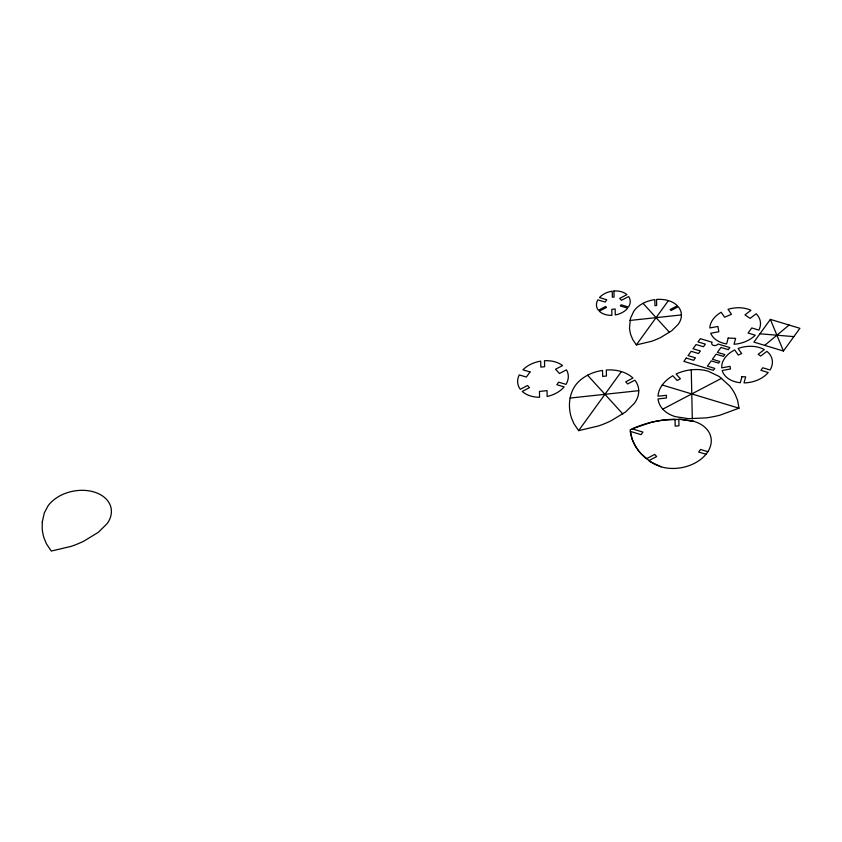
<?xml version="1.0" encoding="UTF-8"?>
<svg xmlns="http://www.w3.org/2000/svg" width="842" height="842" viewBox="0 0 842 842"><rect width="100%" height="100%" fill="white"/><g stroke="black" fill="none" stroke-linecap="round" stroke-linejoin="round"><path stroke-width="1.26" d="M636.341 344.904L668.422 300.605A25.607 17.977 -11 0 1 677.389 305.751L670.148 309.561L671.021 310.519L678.263 306.72A25.607 17.977 -11 0 1 678.22 324.328L671.611 330.853L660.844 337.41A61.813 43.405 -11 0 1 651.287 341.378L636.341 344.904L632.752 339.589L630.942 335.232A61.813 43.405 -11 0 1 629.521 327.959L630.426 318.423L633.931 310.961A25.607 17.977 -11 0 1 654.823 299.636L654.971 305.678L656.665 305.488L656.539 299.468A25.649 18.008 -11 0 1 668.422 300.605M578.622 430.641L598.557 425.947A82.411 57.866 -11 0 0 611.292 420.663L625.648 411.906L634.468 403.223A34.122 23.955 -11 0 0 634.879 380.184L627.669 383.963L625.732 381.826L632.942 378.047A34.122 23.955 -11 0 0 606.324 370.006L606.451 376.006L602.662 376.406L602.535 370.417A34.122 23.955 -11 0 0 575.412 385.394C570.75 391.909 569.003 400.15 569.539 408.054A82.411 57.866 -11 0 0 571.423 417.758L573.844 423.568L578.622 430.641L621.396 371.585M770.367 319.392L753.916 342.105L783.449 351.019L799.9 328.306L770.367 319.392L783.449 351.019M764.725 345.367L789.091 325.044M662.759 409.149L721.678 378.247M739.013 408.191L720.026 415.169A82.411 57.866 -11 0 1 706.206 417.864L688.588 418.706L675.326 416.643A34.122 23.955 -11 0 1 658.055 398.919L666.454 398.013L666.401 395.308L658.002 396.214A34.122 23.955 -11 0 1 672.832 375.732L677.147 380.479L680.389 378.774L676.084 374.027A34.122 23.955 -11 0 1 708.227 371.217L719.194 376.469L729.477 385.741A82.411 57.866 -11 0 1 735.14 394.309L737.529 400.129L739.013 408.191L662.244 385.015M629.953 320.455L681.431 314.919M570.108 398.055L638.741 390.667M759.937 333.79L793.88 336.621M693.913 421.347L681.262 419.316L664.485 419.947A82.379 57.845 -11 0 0 651.14 422.347L632.174 428.852L642.941 432.093L641.099 434.64L630.332 431.388L632.205 439.335L634.763 444.955A82.379 57.845 -11 0 0 640.467 453.101L650.477 461.816L661.002 466.784A34.122 23.955 -11 0 0 706.985 452.975A34.122 23.955 -11 0 0 693.913 421.347L678.82 419.221L678.957 425.768L675.179 426.168L675.031 419.211C659.602 419.684 644.119 423 630.216 429.809C630.942 441.271 637.71 451.586 646.351 458.795L654.718 454.406L656.665 456.543L648.803 460.669L654.981 464.384L661.002 466.784M707.859 451.691L700.523 449.481L698.681 452.028L706.017 454.238M643.067 303.341L669.485 332.39M587.59 375.227L622.817 413.969M691.261 369.796L692.303 418.8M613.923 290.995L614.06 297.026L612.366 297.205L612.239 291.185A17.061 11.977 -11 0 0 599.462 297.573L606.777 299.784L605.135 302.057L597.831 299.847A17.061 11.977 -11 0 0 598.399 310.266L605.651 306.477L606.524 307.425L599.283 311.224A17.061 11.977 -11 0 0 611.892 315.34L611.776 309.361L615.155 308.993L615.281 314.971A17.061 11.977 -11 0 0 627.669 308.183L620.312 305.941L621.133 304.804L628.5 307.035A17.061 11.977 -11 0 0 628.648 296.531L621.459 300.299L619.723 298.384L626.911 294.626A17.061 11.977 -11 0 0 613.944 291.006M42.279 521.903L42.195 528.471A82.411 57.866 -11 0 0 44.089 538.164L46.51 543.974L51.278 551.057L71.212 546.353A82.411 57.866 -11 0 0 83.958 541.08L98.314 532.323L107.134 523.629A34.122 23.955 -11 0 0 94.062 492.002A34.122 23.955 -11 0 0 48.078 505.8L44.31 512.925L42.279 521.903M728.183 338.052L726.604 343.936A25.586 17.966 -11 0 1 710.722 333.232L718.826 331.748L717.921 326.464L709.817 327.948A25.586 17.966 -11 0 1 721.173 312.256L724.615 317.224L731.477 314.276L728.046 309.309A25.586 17.966 -11 0 1 750.948 310.319L744.97 314.876L750.117 318.35L756.105 313.792A25.586 17.966 -11 0 1 758.895 330.106L751.759 327.948L748.075 333.032L755.211 335.19A25.586 17.966 -11 0 1 734.035 344.262L735.613 338.379L728.183 338.052M741.939 376.69L740.318 382.731A25.586 17.966 -11 0 1 722.183 370.501L730.509 368.985L730.056 366.333L721.731 367.859A25.586 17.966 -11 0 1 734.708 349.946L738.234 355.04L741.665 353.577L738.139 348.472A25.586 17.966 -11 0 1 764.304 349.619L758.158 354.293L760.736 356.029L766.873 351.356A25.586 17.966 -11 0 1 770.062 369.985L762.747 367.775L760.905 370.322L768.22 372.532A25.586 17.966 -11 0 1 744.033 382.889L745.654 376.848L741.939 376.69M530.06 371.975L526.366 377.058L519.24 374.911A25.586 17.966 -11 0 0 520.303 389.288L527.502 385.51L529.439 387.646L522.25 391.425A25.586 17.966 -11 0 0 539.575 397.277L539.448 391.446L547.026 390.635L547.142 396.466A25.586 17.966 -11 0 0 564.14 386.91L556.825 384.699L558.667 382.163L565.982 384.373A25.586 17.966 -11 0 0 566.434 369.827L559.425 373.501L555.541 369.228L562.551 365.554A25.586 17.966 -11 0 0 544.49 360.723L544.616 366.702L540.827 367.112L540.701 361.134A25.586 17.966 -11 0 0 522.924 369.817L530.06 371.975M686.262 358.071L683.862 361.386L713.385 370.301L714.774 368.396L707.385 366.165L711.206 360.892L718.584 363.123L719.773 361.481L712.385 359.26L716.079 354.166L723.457 356.398L724.773 354.577L717.395 352.356L720.941 347.441L728.33 349.672L729.846 347.588L718.026 344.02A3.41 2.4 -11 0 1 713.427 345.399A3.41 2.4 -11 0 1 712.121 342.231L700.312 338.673L697.976 341.894L705.354 344.125L703.449 346.757L696.071 344.525L693.008 348.756L700.386 350.988L698.544 353.524L691.166 351.303L688.04 355.619L695.418 357.839L693.64 360.302L686.262 358.071"/></g></svg>
